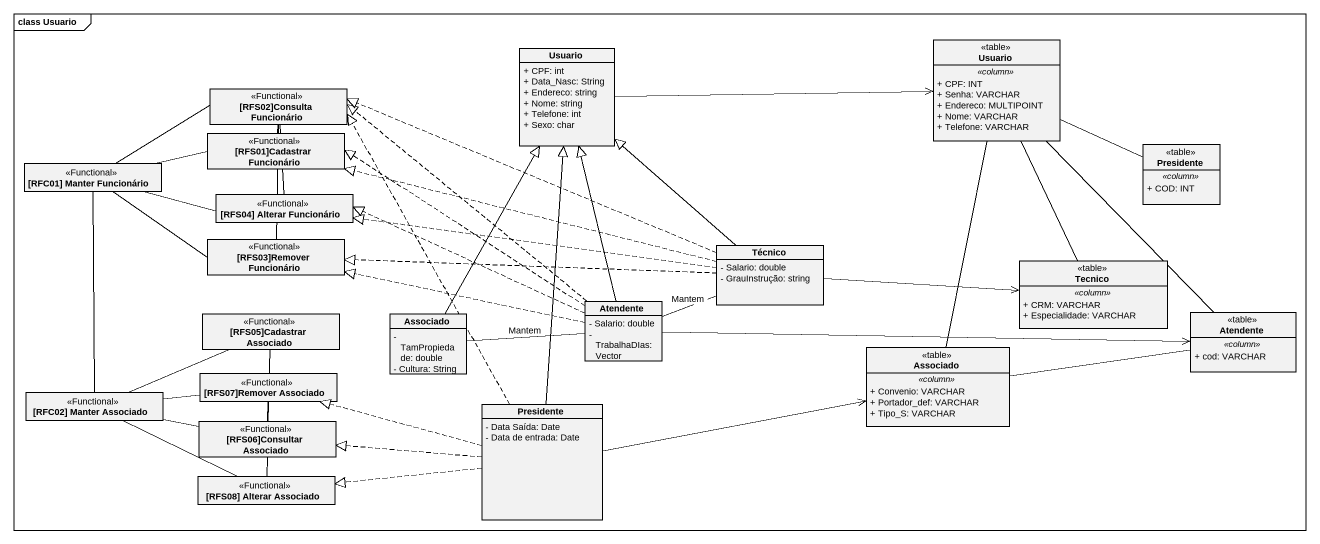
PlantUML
@startuml
mainframe class Usuario
hide circle
hide empty members
skinparam classAttributeIconSize 0
class Usuario {
  + CPF: int
  + Data_Nasc: String
  + Endereco: string
  + Nome: string
  + Telefone: int
  + Sexo: char
}
class "Usuario" as Usuario_2 <<table>> {
  .. <<column>> ..
  + CPF: INT
  + Senha: VARCHAR
  + Endereco: MULTIPOINT
  + Nome: VARCHAR
  + Telefone: VARCHAR
}
class "[RFS02]Consulta Funcionário" as RFS02_Consulta_Funcionário <<Functional>>
class "[RFC01] Manter Funcionário" as RFC01_Manter_Funcionário <<Functional>>
class "[RFS01]Cadastrar Funcionário" as RFS01_Cadastrar_Funcionário <<Functional>>
class Presidente <<table>> {
  .. <<column>> ..
  + COD: INT
}
class "[RFS04] Alterar Funcionário" as RFS04_Alterar_Funcionário <<Functional>>
class "[RFS03]Remover Funcionário" as RFS03_Remover_Funcionário <<Functional>>
class Técnico {
  - Salario: double
  - GrauInstrução: string
}
class Tecnico <<table>> {
  .. <<column>> ..
  + CRM: VARCHAR
  + Especialidade: VARCHAR
}
class "[RFS05]Cadastrar Associado" as RFS05_Cadastrar_Associado <<Functional>>
class Associado {
  - TamPropiedade: double
  - Cultura: String
}
class Atendente {
  - Salario: double
  - TrabalhaDIas: Vector
}
class "Atendente" as Atendente_2 <<table>> {
  .. <<column>> ..
  + cod: VARCHAR
}
class "Associado" as Associado_2 <<table>> {
  .. <<column>> ..
  + Convenio: VARCHAR
  + Portador_def: VARCHAR
  + Tipo_S: VARCHAR
}
class "[RFC02] Manter Associado" as RFC02_Manter_Associado <<Functional>>
class "[RFS07]Remover Associado" as RFS07_Remover_Associado <<Functional>>
class "[RFS06]Consultar Associado" as RFS06_Consultar_Associado <<Functional>>
class "Presidente" as Presidente_2 {
  - Data Saída: Date
  - Data de entrada: Date
}
class "[RFS08] Alterar Associado" as RFS08_Alterar_Associado <<Functional>>
Usuario -right-> Usuario_2
Usuario_2 -right- Presidente
Usuario_2 -- Tecnico
Usuario_2 -- Atendente_2
Usuario_2 -- Associado_2
RFS02_Consulta_Funcionário -- RFS01_Cadastrar_Funcionário
RFS02_Consulta_Funcionário -- RFS04_Alterar_Funcionário
RFS02_Consulta_Funcionário -- RFS03_Remover_Funcionário
RFC01_Manter_Funcionário -right- RFS02_Consulta_Funcionário
RFC01_Manter_Funcionário -right- RFS01_Cadastrar_Funcionário
RFC01_Manter_Funcionário -right- RFS04_Alterar_Funcionário
RFC01_Manter_Funcionário -right- RFS03_Remover_Funcionário
RFC01_Manter_Funcionário -- RFC02_Manter_Associado
Técnico -up-|> Usuario
Técnico .left.|> RFS02_Consulta_Funcionário
Técnico .left.|> RFS01_Cadastrar_Funcionário
Técnico .left.|> RFS04_Alterar_Funcionário
Técnico .left.|> RFS03_Remover_Funcionário
Técnico -right-> Tecnico
Associado -up-|> Usuario
Atendente -up-|> Usuario
Atendente .up.|> RFS02_Consulta_Funcionário
Atendente .left.|> RFS01_Cadastrar_Funcionário
Atendente .left.|> RFS04_Alterar_Funcionário
Atendente .left.|> RFS03_Remover_Funcionário
Atendente -right- Técnico : Mantem
Atendente -left- Associado : Mantem
Atendente -right-> Atendente_2
Atendente_2 -left- Associado_2
RFC02_Manter_Associado -right- RFS05_Cadastrar_Associado
RFC02_Manter_Associado -right- RFS07_Remover_Associado
RFC02_Manter_Associado -right- RFS06_Consultar_Associado
RFC02_Manter_Associado -right- RFS08_Alterar_Associado
RFS06_Consultar_Associado -up- RFS05_Cadastrar_Associado
RFS06_Consultar_Associado -up- RFS07_Remover_Associado
RFS06_Consultar_Associado -- RFS08_Alterar_Associado
Presidente_2 -up-|> Usuario
Presidente_2 .up.|> RFS02_Consulta_Funcionário
Presidente_2 -right-> Associado_2
Presidente_2 .left.|> RFS07_Remover_Associado
Presidente_2 .left.|> RFS06_Consultar_Associado
Presidente_2 .left.|> RFS08_Alterar_Associado
@enduml
